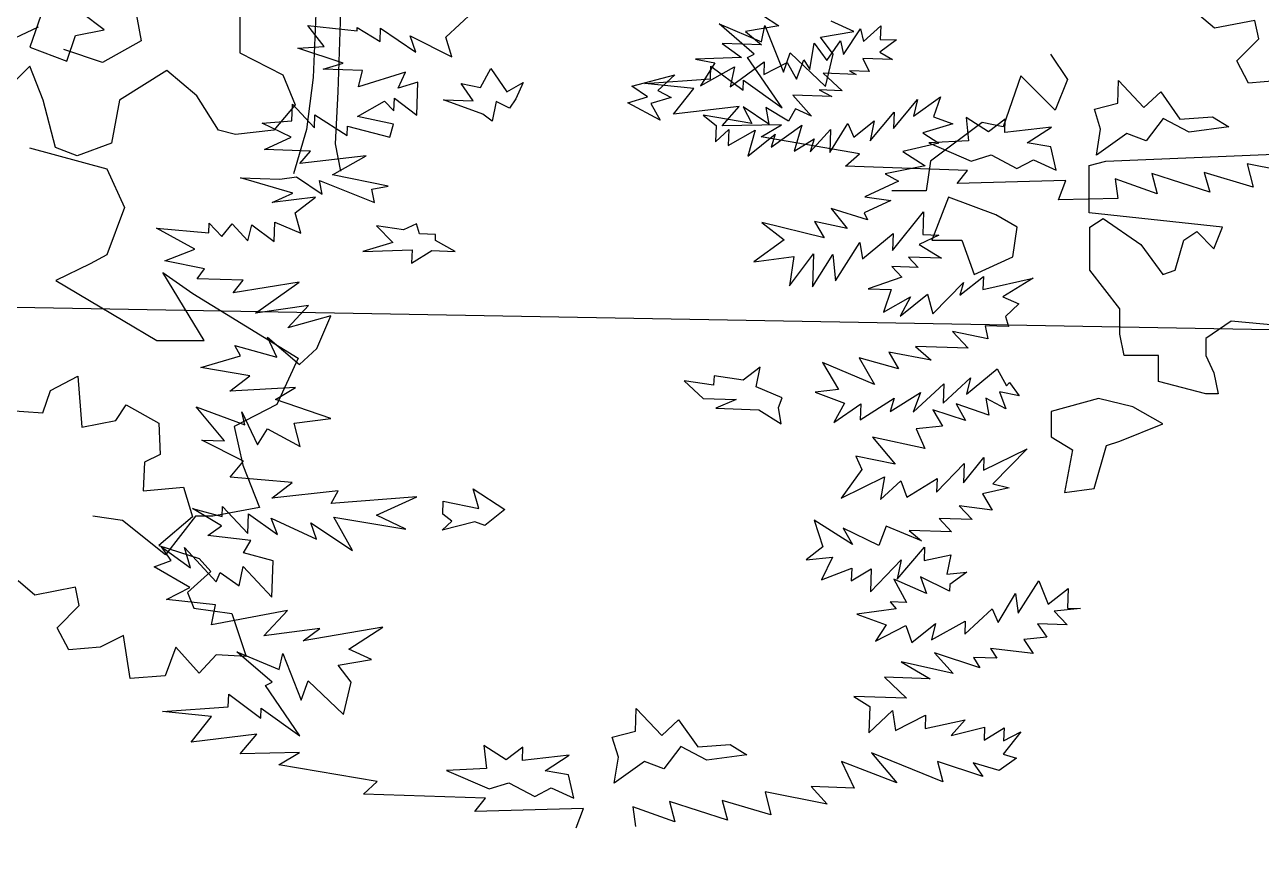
# Model space of a CAD drawing. Header units: inches. Extents: x -11 to 128, y 7 to 56.
# Drawn here: x 35.0199 to 35.4691, y 21.944 to 22.2492 of the extents above; entities that cross this region are included whole.
import ezdxf

# ---------------------------------------------------------------- set-up
doc = ezdxf.new("R2010")
doc.units = ezdxf.units.IN
doc.header["$MEASUREMENT"] = 0
doc.layers.add('CAY', color=94, linetype='Continuous')
doc.layers.add('CAY-3', color=61, linetype='Continuous')
picture_1 = doc.add_image_def('image1.jpg', size_in_pixel=(1680, 1093))

# ---------------------------------------------------------------- blocks, each defined once
blk = doc.blocks.new('A$C76451831')
at = {"layer": 'CAY'}
for p, q in [((5037.8, 675), (5044.9, 637.2)), ((5291.5, 640.2), (5313.5, 660.7)), ((5547.7, 658), (5561, 649.3)), ((4917.8, 627.7), (4961.8, 648.6)), ((5179.9, 649.5), (5219.6, 645.4)), ((5192.9, 632.7), (5179.9, 649.5)), ((5219.6, 645.4), (5219.7, 648.1)), ((5219.7, 648.1), (5238.4, 636.6)), ((5238.4, 636.6), (5238.7, 647.4)), ((5238.7, 647.4), (5267.1, 627.9)), ((5262.5, 641.2), (5296.4, 624.1)), ((5267.1, 627.9), (5262.5, 641.2)), ((5561, 649.3), (5534.1, 644.8)), ((5534.1, 644.8), (5546.9, 634)), ((5613.2, 626.2), (5627.1, 647)), ((5627.1, 647), (5629.4, 636.5)), ((5629.4, 636.5), (5643.5, 649.2)), ((5643.5, 649.2), (5643.1, 638.3)), ((5044.9, 637.2), (5013.6, 619.5)), ((5171.6, 631.2), (5192.9, 632.7)), ((5208.3, 619), (5171.6, 631.2)), ((5296.4, 624.1), (5291.5, 640.2)), ((5515.2, 635.1), (5530.7, 623.7)), ((5546.9, 634), (5515.2, 635.1)), ((5586.1, 614), (5589.5, 635.2)), ((5589.5, 635.2), (5599.9, 621.2)), ((5599.9, 621.2), (5610.9, 637.2)), ((5610.9, 637.2), (5613.2, 626.2)), ((5656.2, 637.9), (5642.7, 627.9)), ((5643.1, 638.3), (5656.2, 637.9)), ((5013.6, 619.5), (4982.4, 630.1)), ((5530.7, 623.7), (5493.4, 622.2)), ((5493.4, 622.2), (5509.2, 619.4)), ((5575.4, 606.2), (5581.3, 621.9)), ((5581.3, 621.9), (5586.1, 614)), ((5629, 622.9), (5634, 612.3)), ((5652.9, 622.1), (5629, 622.9)), ((5642.7, 627.9), (5652.9, 622.1)), ((5192.3, 614.2), (5208.3, 619)), ((5224, 613.1), (5192.3, 614.2)), ((5220.8, 600), (5224, 613.1)), ((5258.8, 611.8), (5220.8, 600)), ((5252.9, 598.9), (5258.8, 611.8)), ((5509.2, 619.4), (5497.7, 600.8)), ((5497.7, 600.8), (5525, 616.1)), ((5521.7, 599.9), (5549.1, 620.3)), ((5525, 616.1), (5521.7, 599.9)), ((5549.1, 620.3), (5548.8, 609.9)), ((5548.8, 609.9), (5567.7, 619.6)), ((5567.7, 619.6), (5575.4, 606.2)), ((5596.8, 610.9), (5612.2, 596.8)), ((5623.5, 610), (5596.8, 610.9)), ((5618.2, 612.9), (5623.5, 610)), ((5634, 612.3), (5618.2, 612.9)), ((5268.9, 603.8), (5252.9, 598.9)), ((5268, 577.1), (5268.9, 603.8)), ((5249.5, 580.4), (5249.9, 590.8)), ((5249.9, 590.8), (5268, 577.1)), ((5603.9, 592.1), (5572.2, 593.2)), ((5572.2, 593.2), (5587.5, 576.3)), ((5612.2, 596.8), (5593.6, 597.4)), ((5593.6, 597.4), (5603.9, 592.1)), ((5669.9, 576.2), (5691.8, 591.7)), ((5691.8, 591.7), (5686.2, 575.6)), ((5166.8, 572.4), (5167.3, 586)), ((5167.3, 586), (5185.2, 566.8)), ((5219.9, 576), (5241.7, 588.4)), ((5241.7, 588.4), (5249.5, 580.4)), ((5552.8, 569.8), (5532, 583.7)), ((5532, 583.7), (5539.2, 570.3)), ((5568.7, 572), (5550.5, 583.1)), ((5550.5, 583.1), (5552.8, 569.8)), ((5574.5, 582.2), (5568.7, 572)), ((5587.5, 576.3), (5574.5, 582.2)), ((5653.7, 566.3), (5673.1, 589.7)), ((5673.1, 589.7), (5669.9, 576.2)), ((5142.7, 570.6), (5166.8, 572.4)), ((5166.3, 559.3), (5142.7, 570.6)), ((5185.2, 566.8), (5185.5, 577.2)), ((5185.5, 577.2), (5211.7, 560.4)), ((5249.2, 569.6), (5219.9, 576)), ((5499.6, 577.1), (5510.2, 568.6)), ((5539.2, 570.3), (5499.6, 577.1)), ((5621.8, 559.3), (5638.1, 572.3)), ((5634.8, 556.1), (5654.2, 579.4)), ((5638.1, 572.3), (5634.8, 556.1)), ((5654.2, 579.4), (5653.7, 566.3)), ((5686.2, 575.6), (5701.9, 570.1)), ((5211.7, 560.4), (5212, 568.1)), ((5212, 568.1), (5246.1, 559.2)), ((5246.1, 559.2), (5249.2, 569.6)), ((5510.2, 568.6), (5509.7, 555.5)), ((5509.7, 555.5), (5520.5, 565.5)), ((5520.5, 565.5), (5520, 552.4)), ((5520, 552.4), (5541.7, 564.8)), ((5541.7, 564.8), (5536, 543.7)), ((5536, 543.7), (5557.9, 561.5)), ((5554.9, 551.2), (5579.5, 568.9)), ((5557.9, 561.5), (5554.9, 551.2)), ((5579.5, 568.9), (5573.3, 547.8)), ((5586.4, 547.4), (5602.9, 565.4)), ((5602.3, 546.8), (5616.7, 570.3)), ((5602.9, 565.4), (5602.3, 546.8)), ((5616.7, 570.3), (5621.8, 559.3)), ((5701.9, 570.1), (5677.6, 562.8)), ((5677.6, 562.8), (5690.5, 554.2)), ((5144.7, 549.2), (5166.3, 559.3)), ((5573.3, 547.8), (5589.5, 557.7)), ((5589.5, 557.7), (5586.4, 547.4)), ((5690.5, 554.2), (5661.2, 547.5)), ((5181.8, 547.9), (5144.7, 549.2)), ((5173.3, 537.8), (5181.8, 547.9)), ((5227, 544), (5173.3, 537.8)), ((5199.7, 528.7), (5227, 544)), ((5661.2, 547.5), (5679.4, 536)), ((5679.4, 536), (5647, 529.4)), ((5683.6, 539.8), (5680.1, 515.6)), ((5125.3, 526.3), (5157, 525.2)), ((5167.5, 513.9), (5125.3, 526.3)), ((5157, 525.2), (5170.6, 527)), ((5170.6, 527), (5191.5, 513.1)), ((5189.1, 524.1), (5233.8, 506.2)), ((5191.5, 513.1), (5189.1, 524.1)), ((5244.7, 519.4), (5199.7, 528.7)), ((5657.7, 523.6), (5630.5, 510.9)), ((5647, 529.4), (5657.7, 523.6)), ((5150.9, 506.4), (5167.5, 513.9)), ((5185.9, 510.6), (5150.9, 506.4)), ((5169.6, 498), (5185.9, 510.6)), ((5231.5, 517.1), (5244.7, 519.4)), ((5233.8, 506.2), (5231.5, 517.1)), ((5630.5, 510.9), (5651.7, 507.9)), ((5680.1, 515.6), (5652.4, 515.6)), ((5632.6, 492.3), (5603.4, 501.4)), ((5603.4, 501.4), (5616.4, 485.1)), ((5651.7, 507.9), (5630, 497.8)), ((5152.5, 474.6), (5153.1, 490.4)), ((5153.1, 490.4), (5174, 481.5)), ((5174, 481.5), (5169.6, 498)), ((5589.9, 491), (5597.6, 477.6)), ((5616.4, 485.1), (5589.9, 491)), ((5630, 497.8), (5632.6, 492.3)), ((5653, 467.5), (5678.1, 498.8)), ((5678.1, 498.8), (5677.5, 480.3)), ((5057.3, 485.6), (5099.7, 481.8)), ((5088.4, 468.6), (5057.3, 485.6)), ((5099.7, 481.8), (5100, 489.5)), ((5100, 489.5), (5110.1, 478.8)), ((5110.1, 478.8), (5118.6, 488.9)), ((5118.6, 488.9), (5131.2, 475.3)), ((5131.2, 475.3), (5134.4, 488.3)), ((5134.4, 488.3), (5152.5, 474.6)), ((5597.6, 477.6), (5547.3, 490.2)), ((5547.3, 490.2), (5565.4, 476)), ((5628.7, 460.7), (5653.5, 481.1)), ((5653.5, 481.1), (5653, 467.5)), ((5565.4, 476), (5540.7, 458.3)), ((5606.8, 442.8), (5626.5, 473.9)), ((5626.5, 473.9), (5628.7, 460.7)), ((5690.6, 479.8), (5674.5, 472.2)), ((5674.5, 472.2), (5692.6, 461.1)), ((5677.5, 480.3), (5690.6, 479.8)), ((5064.1, 459.1), (5088.4, 468.6)), ((5540.7, 458.3), (5573.1, 462.6)), ((5569.5, 438.7), (5589, 464.8)), ((5573.1, 462.6), (5569.5, 438.7)), ((5589, 464.8), (5588.1, 438)), ((5588.1, 438), (5604.8, 464.2)), ((5604.8, 464.2), (5606.8, 442.8)), ((5665.9, 462.1), (5673.8, 453.6)), ((5692.6, 461.1), (5665.9, 462.1)), ((5096, 452.5), (5064.1, 459.1)), ((5090.3, 444.6), (5096, 452.5)), ((5652.5, 454.4), (5660.4, 445.9)), ((5673.8, 453.6), (5652.5, 454.4)), ((5062.5, 449.6), (5086.7, 432.5)), ((5127.4, 443.3), (5090.3, 444.6)), ((5119.3, 433.1), (5127.4, 443.3)), ((5172.7, 441.7), (5119.3, 433.1)), ((5137.3, 416.6), (5172.7, 441.7)), ((5660.4, 445.9), (5633.3, 436.5)), ((5685.6, 416.1), (5710.5, 441.5)), ((5707.5, 431.2), (5726.6, 446.4)), ((5710.5, 441.5), (5707.5, 431.2)), ((5726.6, 446.4), (5726.2, 435.9)), ((5726.2, 435.9), (5766.8, 445)), ((5766.8, 445), (5742.3, 429.9)), ((5633.3, 436.5), (5651.9, 435.8)), ((5651.9, 435.8), (5645.8, 417.4)), ((5659.3, 414.3), (5681.2, 432.1)), ((5681.2, 432.1), (5685.6, 416.1)), ((5180.2, 422.8), (5137.3, 416.6)), ((5163.7, 404.8), (5180.2, 422.8)), ((5645.8, 417.4), (5667.5, 429.8)), ((5667.5, 429.8), (5659.3, 414.3)), ((5742.3, 429.9), (5755.2, 424.1)), ((5755.2, 424.1), (5744.5, 414)), ((5198.4, 414.5), (5163.7, 404.8)), ((5187.1, 388.1), (5198.4, 414.5)), ((5744.5, 414), (5746.9, 405.8)), ((5701.4, 401.9), (5714.1, 388.3)), ((5730.2, 395.9), (5701.4, 401.9)), ((5746.9, 405.8), (5727.9, 406.4)), ((5727.9, 406.4), (5730.2, 395.9)), ((5120.6, 390.5), (5154.7, 381.1)), ((5125.3, 382.1), (5120.6, 390.5)), ((5154.7, 381.1), (5147.1, 397.2)), ((5147.1, 397.2), (5173, 375)), ((5093.2, 372.8), (5125.3, 382.1)), ((5171.9, 380.3), (5154.8, 342.6)), ((5173, 375), (5187.1, 388.1)), ((5625.9, 380.5), (5638.3, 358.8)), ((5657.8, 371.7), (5625.9, 380.5)), ((5650.1, 385.1), (5657.8, 371.7)), ((5684.3, 378.5), (5650.1, 385.1)), ((5714.1, 388.3), (5671.6, 389.8)), ((5671.6, 389.8), (5684.3, 378.5)), ((5132.9, 366), (5093.2, 372.8)), ((5596.3, 376.6), (5609.2, 354.8)), ((5638.3, 358.8), (5596.3, 376.6)), ((5712.8, 351.2), (5737.6, 371.6)), ((5737.6, 371.6), (5745.2, 357.8)), ((5116.6, 353.4), (5132.9, 366)), ((5694, 343.7), (5716, 364.2)), ((5716, 364.2), (5712.8, 351.2)), ((5745.2, 357.8), (5747.6, 360.4)), ((5747.6, 360.4), (5755.4, 349.7)), ((5169.7, 356.6), (5116.6, 353.4)), ((5153.5, 346.7), (5169.7, 356.6)), ((5609.2, 354.8), (5590.5, 352.7)), ((5590.5, 352.7), (5614.2, 343.7)), ((5651.2, 337), (5675.7, 352.5)), ((5669.7, 336.4), (5694.5, 359.5)), ((5675.7, 352.5), (5669.7, 336.4)), ((5694.5, 359.5), (5694, 343.7)), ((5755.4, 349.7), (5739.6, 353)), ((5739.6, 353), (5744.6, 339.2)), ((5112.4, 313.2), (5089.4, 340.8)), ((5089.4, 340.8), (5128.7, 326.2)), ((5154.8, 342.6), (5120.1, 324.9)), ((5198.3, 331.5), (5153.5, 346.7)), ((5614.2, 343.7), (5605.5, 328.2)), ((5605.5, 328.2), (5627.4, 343.3)), ((5626.9, 330.2), (5654.2, 347.8)), ((5627.4, 343.3), (5626.9, 330.2)), ((5654.2, 347.8), (5651.2, 337)), ((5730.8, 334.2), (5704.4, 343.3)), ((5704.4, 343.3), (5712.1, 329.9)), ((5744.6, 339.2), (5728.6, 347.9)), ((5728.6, 347.9), (5730.8, 334.2)), ((5126.4, 336.8), (5139.1, 310)), ((5128.7, 326.2), (5126.4, 336.8)), ((5168.7, 327.6), (5198.3, 331.5)), ((5712.1, 329.9), (5685.6, 338.5)), ((5685.6, 338.5), (5693.3, 325.1)), ((5120.1, 324.9), (5127.1, 293.6)), ((5139.1, 310), (5147.2, 322.9)), ((5147.2, 322.9), (5173.5, 308.8)), ((5173.5, 308.8), (5168.7, 327.6)), ((5693.3, 325.1), (5672, 323.1)), ((5672, 323.1), (5679.1, 307)), ((5093.9, 313.9), (5112.4, 313.2)), ((5127.7, 296.8), (5093.9, 313.9)), ((5636.8, 316.2), (5655.1, 294.3)), ((5679.1, 307), (5636.8, 316.2)), ((5623.2, 300.8), (5628.2, 290.2)), ((5655.1, 294.3), (5623.2, 300.8)), ((5726.5, 289.5), (5762, 306.9)), ((5762, 306.9), (5734.3, 278.4)), ((5116.8, 284), (5127.7, 296.8)), ((5127.1, 293.6), (5140.7, 259.4)), ((5688.7, 271.8), (5710.9, 295)), ((5710.3, 279.2), (5726.9, 299.9)), ((5710.9, 295), (5710.3, 279.2)), ((5726.9, 299.9), (5726.5, 289.5)), ((5167, 279.6), (5116.8, 284)), ((5628.2, 290.2), (5611.5, 266.8)), ((5611.5, 266.8), (5646.6, 284.1)), ((5646.6, 284.1), (5643.2, 265.7)), ((5643.2, 265.7), (5659.6, 281)), ((5659.6, 281), (5664.6, 267.6)), ((5664.6, 267.6), (5689.1, 282.7)), ((5689.1, 282.7), (5688.7, 271.8)), ((5150.7, 267), (5167, 279.6)), ((5204.4, 272.8), (5150.7, 267)), ((5198.6, 262.6), (5204.4, 272.8)), ((5747.3, 275.2), (5725.9, 270.5)), ((5725.9, 270.5), (5733.6, 257.1)), ((5734.3, 278.4), (5747.3, 275.2)), ((5110.3, 252.1), (5110.6, 260.2)), ((5110.6, 260.2), (5131.1, 238.2)), ((5268.1, 267.9), (5198.6, 262.6)), ((5235.4, 253.2), (5268.1, 267.9)), ((5733.6, 257.1), (5706.9, 260.7)), ((5706.9, 260.7), (5717.4, 249.5)), ((5029.8, 248.8), (5005.7, 252.3)), ((5088.8, 252.3), (5064.6, 221)), ((5110, 244.4), (5086.5, 258.4)), ((5086.5, 258.4), (5110.3, 252.1)), ((5103, 252.3), (5088.8, 252.3)), ((5140.7, 259.4), (5103, 252.3)), ((5131.1, 238.2), (5131.7, 254.1)), ((5131.7, 254.1), (5155.1, 237.4)), ((5155.1, 237.4), (5150.1, 250.7)), ((5150.1, 250.7), (5186.7, 233.6)), ((5200.9, 251.6), (5259, 241.9)), ((5215.8, 224.4), (5200.9, 251.6)), ((5259, 241.9), (5235.4, 253.2)), ((5717.4, 249.5), (5690.7, 250.4)), ((5690.7, 250.4), (5700.8, 239.6)), ((5064.6, 221), (5029.8, 248.8)), ((5098.9, 236.6), (5110, 244.4)), ((5186.7, 233.6), (5182.2, 246.9)), ((5182.2, 246.9), (5215.8, 224.4)), ((5620.7, 229.3), (5589.6, 249)), ((5589.6, 249), (5596.6, 227.4)), ((5641.9, 228.5), (5613, 242.7)), ((5613, 242.7), (5620.7, 229.3)), ((5647.9, 244.2), (5641.9, 228.5)), ((5676.5, 232.3), (5647.9, 244.2)), ((5700.8, 239.6), (5666.4, 240.8)), ((5666.4, 240.8), (5676.5, 232.3)), ((5133.6, 232.7), (5098.9, 236.6)), ((5127.8, 222.5), (5133.6, 232.7)), ((5069.2, 216.4), (5061.4, 227.5)), ((5061.4, 227.5), (5084.8, 210.4)), ((5080, 226.9), (5105.7, 199.2)), ((5084.8, 210.4), (5080, 226.9)), ((5151.6, 216.2), (5127.8, 222.5)), ((5596.6, 227.4), (5583.1, 217)), ((5656.8, 201.3), (5679, 227.2)), ((5679, 227.2), (5678.7, 216.4)), ((5678.7, 216.4), (5700.1, 221.1)), ((5700.1, 221.1), (5696.9, 205.3)), ((5055.4, 211.4), (5069.2, 216.4)), ((5084.3, 194.5), (5055.4, 211.4)), ((5124.2, 195.8), (5127.5, 211.6)), ((5127.5, 211.6), (5150.6, 186.8)), ((5150.6, 186.8), (5151.6, 216.2)), ((5583.1, 217), (5604.4, 219)), ((5604.4, 219), (5595.6, 200.7)), ((5595.6, 200.7), (5620, 210.3)), ((5620, 210.3), (5619.6, 199.9)), ((5635.2, 191.1), (5660.1, 217)), ((5660.1, 217), (5656.8, 201.3)), ((5105.7, 199.2), (5108.7, 206.8)), ((5108.7, 206.8), (5124.2, 195.8)), ((5619.6, 199.9), (5635.8, 209.7)), ((5635.8, 209.7), (5635.2, 191.1)), ((5654.1, 201.4), (5664.3, 182.4)), ((5680.4, 189.6), (5654.1, 201.4)), ((5699.1, 191.6), (5675.5, 203.3)), ((5675.5, 203.3), (5680.4, 189.6)), ((5696.9, 205.3), (5713.2, 207)), ((5713.2, 207), (5699.3, 197.1)), ((5065.3, 184.8), (5084.3, 194.5)), ((5699.3, 197.1), (5699.1, 191.6)), ((5754.7, 173.8), (5771.4, 200)), ((5771.4, 200), (5778.9, 181.1)), ((5778.9, 181.1), (5795.2, 193.7)), ((5795.2, 193.7), (5794.7, 177.9)), ((5105.1, 180.6), (5065.3, 184.8)), ((5101.8, 164.4), (5105.1, 180.6)), ((5651.2, 182.9), (5656, 177.3)), ((5664.3, 182.4), (5651.2, 182.9)), ((5738.5, 166.2), (5752.5, 189.8)), ((5752.5, 189.8), (5754.7, 173.8)), ((5163.4, 175.9), (5101.8, 164.4)), ((5144.1, 155.3), (5163.4, 175.9)), ((5656, 177.3), (5624.1, 172.9)), ((5624.1, 172.9), (5647.8, 164.4)), ((5711.5, 156.8), (5733.5, 177.3)), ((5733.5, 177.3), (5738.5, 166.2)), ((5805.1, 177.5), (5783.7, 175.5)), ((5783.7, 175.5), (5794.2, 164.3)), ((5794.7, 177.9), (5805.1, 177.5)), ((5189.6, 161.4), (5144.1, 155.3)), ((5240.4, 162.3), (5176.1, 151.4)), ((5176.1, 151.4), (5189.6, 161.4)), ((5213, 144.7), (5240.4, 162.3)), ((5647.8, 164.4), (5639.2, 151.1)), ((5639.2, 151.1), (5663.7, 163.9)), ((5663.7, 163.9), (5668.6, 150.1)), ((5668.6, 150.1), (5687.7, 165.3)), ((5684.6, 152.2), (5711.8, 167.2)), ((5687.7, 165.3), (5684.6, 152.2)), ((5711.8, 167.2), (5711.5, 156.8)), ((5794.2, 164.3), (5770.2, 165.1)), ((5770.2, 165.1), (5778, 154.4)), ((5778, 154.4), (5759.3, 152.4)), ((5759.3, 152.4), (5766.7, 141.2)), ((5150.9, 117.8), (5122.3, 142.4)), ((5122.3, 142.4), (5156.7, 128.1)), ((5156.7, 128.1), (5159.4, 141.1)), ((5159.4, 141.1), (5174.4, 103.4)), ((5231.3, 136.3), (5213, 144.7)), ((5723.7, 129.6), (5686.9, 141.7)), ((5686.9, 141.7), (5702.2, 124.9)), ((5766.7, 141.2), (5732.4, 145.1)), ((5732.4, 145.1), (5737.5, 137.3)), ((5204.4, 131.8), (5231.3, 136.3)), ((5214.8, 117.9), (5204.4, 131.8)), ((5702.2, 124.9), (5659.9, 134.5)), ((5659.9, 134.5), (5683.5, 120.6)), ((5737.5, 137.3), (5718.5, 137.9)), ((5718.5, 137.9), (5723.7, 129.6)), ((5646.4, 121.9), (5664.3, 104.9)), ((5683.5, 120.6), (5646.4, 121.9)), ((5145.4, 115.3), (5150.9, 117.8)), ((5173.4, 74.4), (5145.4, 115.3)), ((5174.4, 103.4), (5180, 119.1)), ((5180, 119.1), (5208.5, 91.8)), ((5208.5, 91.8), (5214.8, 117.9)), ((5115.3, 97.8), (5115.7, 108.2)), ((5115.7, 108.2), (5141.7, 88.7)), ((5621.8, 106.4), (5634.7, 98.2)), ((5664.3, 104.9), (5621.8, 106.4)), ((5062.2, 94.2), (5115.3, 97.8)), ((5101.9, 90.1), (5062.2, 94.2)), ((5085.3, 69.4), (5101.9, 90.1)), ((5141.7, 88.7), (5142, 96.8)), ((5142, 96.8), (5173.4, 74.4)), ((5634.7, 98.2), (5633.9, 77)), ((5633.9, 77), (5653.1, 94.9)), ((5653.1, 94.9), (5655.3, 78.9)), ((5655.3, 78.9), (5679.7, 91.2)), ((5679.7, 91.2), (5679.3, 80.4)), ((5679.3, 80.4), (5711.8, 87.4)), ((5711.8, 87.4), (5700.4, 74.6)), ((5700.4, 74.6), (5727.4, 81.4)), ((5727.4, 81.4), (5727.1, 71)), ((5727.1, 71), (5743.3, 80.8)), ((5743.3, 80.8), (5742.9, 70.4)), ((5138.6, 75.7), (5085.3, 69.4)), ((5124.9, 59.8), (5138.6, 75.7)), ((5756.7, 77.6), (5742.5, 59.6)), ((5742.9, 70.4), (5756.7, 77.6)), ((5172.9, 60.9), (5124.9, 59.8)), ((5156.3, 51), (5172.9, 60.9)), ((5693.7, 37.2), (5636.1, 60.6)), ((5636.1, 60.6), (5656.5, 36.3)), ((5236, 37.4), (5156.3, 51)), ((5656.5, 36.3), (5611.8, 53.7)), ((5611.8, 53.7), (5621.9, 32)), ((5726, 41.5), (5689.3, 53.7)), ((5689.3, 53.7), (5693.7, 37.2)), ((5739.3, 46.5), (5718.3, 52.7)), ((5718.3, 52.7), (5726, 41.5)), ((5753.3, 56.5), (5739.3, 46.5)), ((5742.5, 59.6), (5753.3, 56.5)), ((5224.8, 27.3), (5236, 37.4)), ((5621.9, 32), (5587.1, 33.3)), ((5587.1, 33.3), (5600.2, 19.2)), ((5323.5, 23.9), (5224.8, 27.3)), ((5314.9, 13.3), (5323.5, 23.9)), ((5472.5, 21.4), (5476.9, 4.9)), ((5519.5, 6.1), (5472.5, 21.4)), ((5515.1, 22.2), (5519.5, 6.1)), ((5554.6, 10.4), (5515.1, 22.2)), ((5600.2, 19.2), (5549.8, 29.1)), ((5549.8, 29.1), (5554.6, 10.4)), ((5402.9, 15.7), (5314.9, 13.3)), ((5396.9, 0), (5402.9, 15.7)), ((5476.9, 4.9), (5442.9, 17)), ((5442.9, 17), (5445, 1))]:
    blk.add_line(p, q, dxfattribs=at)
for points in [[(1643.3, 140), (1592.9, 149.9), (1597.7, 131.1), (1558.2, 142.9), (1562.6, 126.9), (1515.6, 142.2), (1520, 125.7), (1486, 137.8), (1488.1, 121.8), (1440.1, 120.8), (1446.1, 136.4), (1358.1, 134.1), (1366.6, 144.6), (1267.9, 148.1), (1279.1, 158.1), (1199.4, 171.8), (1216.1, 181.6), (1168, 180.6), (1181.7, 196.4), (1128.5, 190.1), (1145, 210.9), (1105.3, 215), (1158.5, 218.6), (1158.8, 229), (1184.9, 209.5), (1185.2, 217.6), (1216.5, 195.2), (1188.5, 236.1), (1194, 238.6), (1165.5, 263.2), (1199.8, 248.8), (1202.6, 261.9), (1217.6, 224.2), (1223.1, 239.9), (1251.6, 212.6), (1257.9, 238.7), (1247.6, 252.6), (1274.4, 257.1), (1256.2, 265.5)], [(774.7, 655.4), (791.5, 634.3), (850.6, 524.6), (847.4, 444.5), (842.2, 343.2), (836.9, 219.8), (831.6, 177.6), (821.1, 141.8)], [(888.6, 656.4), (872.7, 530.9), (866.4, 466.6), (861.1, 337.9), (856.9, 208.2), (854.8, 166), (859, 143.9)]]:
    blk.add_lwpolyline(points, dxfattribs=at)
for points in [[(4975.5, 671.4), (4963.7, 657.6), (4954.7, 632), (4984.6, 620.6), (4991.7, 641.5), (5014.8, 646.2), (4996.4, 660)], [(5321.5, 577.9), (5289.7, 589.5), (5313.7, 588.6), (5303.8, 602.6), (5319.5, 599.3), (5327.8, 614.9), (5340.7, 595.8), (5354.1, 603.5), (5348.2, 590.1), (5343, 582.6), (5332.3, 588), (5329, 572.2)], [(5441.9, 600.5), (5476.7, 609.7), (5463.1, 597), (5473.8, 591.2), (5457.3, 586.3), (5465, 572.9), (5438.7, 587), (5454.8, 591.9)], [(5270.1, 480.9), (5267.7, 489.1), (5257.1, 484.1), (5235.4, 487.5), (5248.5, 473.9), (5224.3, 466.6), (5264.2, 467.9), (5263.8, 457.1), (5280, 467.4), (5299.1, 466.7), (5283, 475.4), (5283.2, 480.4)], [(5560.6, 340.2), (5563.6, 348.2), (5542.6, 357.1), (5545.9, 372.9), (5532, 362.5), (5508.5, 366), (5508.2, 358.3), (5484.4, 361.9), (5499.7, 347.7), (5526.4, 346.8), (5509.9, 339.7), (5544.7, 338.5), (5562.9, 327)], [(5288.9, 254), (5289.3, 264.4), (5318.1, 258.4), (5313.6, 274.5), (5339.3, 257.7), (5323, 244.7), (5315, 247.7), (5288.4, 240.9), (5296.4, 248.3)], [(1474.2, 178.1), (1469.4, 194.1), (1488.1, 198.9), (1488.8, 217.4), (1509.3, 195.4), (1522.9, 208.1), (1538.4, 186.2), (1564.8, 188), (1578.1, 179.9), (1545.8, 175.6), (1524.8, 186.7), (1511.1, 168.6), (1495.4, 174.6), (1470.8, 156.9)], [(1438.2, 144.9), (1433.9, 163.6), (1414.9, 167), (1434.4, 179.5), (1396.7, 175.3), (1397, 186.2), (1383.5, 175.8), (1365.4, 187.3), (1367.4, 168.6), (1335.2, 167), (1369.6, 152.2), (1385.6, 157.1), (1406.5, 146), (1419.9, 153.2)], [(5431.1, 57.3), (5426.2, 73.3), (5445, 78.1), (5445.6, 96.7), (5466.2, 74.6), (5479.7, 87.3), (5495.3, 65.5), (5521.6, 67.3), (5535, 59.1), (5502.6, 54.8), (5481.7, 65.9), (5467.9, 47.8), (5452.3, 53.8), (5427.7, 36.1)], [(5395.1, 24.1), (5390.7, 42.8), (5371.8, 46.2), (5391.3, 58.7), (5353.5, 54.6), (5353.9, 65.4), (5340.4, 55), (5322.2, 66.5), (5324.3, 47.9), (5292.1, 46.3), (5326.4, 31.5), (5342.5, 36.4), (5363.4, 25.2), (5376.8, 32.4)]]:
    blk.add_lwpolyline(points, close=True, dxfattribs=at)
at = {"layer": 'CAY-3'}
for p, q in [((5780.9, 626.5), (5794.5, 605.9)), ((5756.9, 608.7), (5742.6, 567.5)), ((5766.8, 598.8), (5756.9, 608.7)), ((5794.5, 605.9), (5784.5, 581.1)), ((5784.5, 581.1), (5766.8, 598.8)), ((5725.5, 571.1), (5683.6, 539.8)), ((5742.6, 567.5), (5725.5, 571.1)), ((4954.6, 550.5), (5017.1, 533.4)), ((5825.7, 539.8), (5961.9, 545.3)), ((5017.1, 533.4), (5031.3, 502.1)), ((5812.2, 536.3), (5825.7, 539.8)), ((5812.2, 497.9), (5812.2, 536.3)), ((5031.3, 502.1), (5017.1, 463.8)), ((5920.1, 486.4), (5812.2, 497.9)), ((5812.8, 486.4), (5823.4, 493.4)), ((5823.4, 493.4), (5854, 472.2)), ((5812.8, 451.6), (5812.8, 486.4)), ((5888.8, 475.7), (5899.4, 482.8)), ((5899.4, 482.8), (5913, 468.7)), ((5913, 468.7), (5920.1, 486.4)), ((5854, 472.2), (5871.7, 448)), ((5881.7, 451.6), (5888.8, 475.7)), ((5017.1, 463.8), (5003.6, 456.7)), ((5003.6, 456.7), (4975.9, 443.1)), ((5836.9, 420.3), (5812.8, 451.6)), ((5871.7, 448), (5881.7, 451.6)), ((4975.9, 443.1), (5057.6, 394.5)), ((5095.9, 394.5), (5062.5, 449.6)), ((5086.7, 432.5), (5171.9, 380.3)), ((5836.9, 399.6), (5836.9, 420.3)), ((5927.1, 410.3), (5906.5, 396.1)), ((5964.9, 406.7), (5927.1, 410.3)), ((5057.6, 394.5), (5095.9, 394.5)), ((5840.5, 382.5), (5836.9, 399.6)), ((5906.5, 396.1), (5906.5, 382.5)), ((5868.2, 382.5), (5840.5, 382.5)), ((5868.2, 361.3), (5868.2, 382.5)), ((5906.5, 382.5), (5913, 368.4)), ((5906.5, 351.3), (5868.2, 361.3)), ((5913, 368.4), (5916.5, 351.3)), ((5916.5, 351.3), (5906.5, 351.3)), ((777.5, 270.4), (777.5, 239.7)), ((777.5, 239.7), (812.3, 222)), ((607.7, 229.1), (583.5, 204.9)), ((618.3, 201.4), (607.7, 229.1)), ((718.5, 225.5), (680.2, 201.4)), ((742.7, 204.9), (718.5, 225.5)), ((812.3, 222), (822.3, 197.8)), ((628.3, 163), (618.3, 201.4)), ((680.2, 201.4), (673.7, 166.6)), ((760.4, 177.2), (742.7, 204.9)), ((822.3, 197.8), (805.2, 177.2)), ((774, 173.6), (760.4, 177.2)), ((805.2, 177.2), (774, 173.6)), ((646, 156.5), (628.3, 163)), ((673.7, 166.6), (646, 156.5))]:
    blk.add_line(p, q, dxfattribs=at)
for points in [[(5966.4, 605.1), (5941.1, 603), (5931.6, 621), (5949.5, 638.9), (5946.3, 653.7), (5913.6, 647.3), (5899.9, 658.9), (5903.1, 677.9), (5881, 679), (5863, 702.2), (5825.1, 694.8), (5826.1, 720.1), (5812.4, 733.8), (5790.2, 731.7), (5792.4, 712.7), (5750.2, 714.8), (5741.7, 686.3), (5719.6, 668.4)], [(4934.6, 338.2), (4965.2, 336), (4971.6, 354), (4993.7, 365.6), (4996.9, 324.4), (5024.3, 329.7), (5032.7, 342.4), (5059.1, 327.6), (5060.2, 302.3), (5047.5, 296), (5046.4, 272.8), (5079.1, 275.9), (5086.5, 251.7), (5059.1, 228.5), (5091.8, 217.9), (5101.3, 207.4), (5082.3, 190.5), (5087.6, 177.8), (5118.2, 173.6), (5129.8, 138.8), (5105.5, 139.9), (5091.8, 125.1), (5072.8, 146.2), (5064.4, 123), (5035.9, 120.9), (5030.6, 155.7), (5011.6, 146.2), (4986.3, 144.1), (4976.8, 162), (4994.8, 179.9), (4991.6, 194.7), (4958.9, 188.4), (4945.2, 200)]]:
    blk.add_lwpolyline(points, dxfattribs=at)
for points in [[(5736.7, 496.4), (5698.4, 510.5), (5684.8, 475.7), (5709, 475.7), (5719, 448), (5750.3, 462.2), (5753.8, 486.4)], [(5847.5, 340.7), (5819.8, 347.7), (5781.5, 337.1), (5781.5, 316.5), (5798.6, 305.9), (5792.1, 271.6), (5816.3, 274.6), (5826.3, 309.4), (5836.9, 312.9), (5871.7, 327.1)]]:
    blk.add_lwpolyline(points, close=True, dxfattribs=at)

msp = doc.modelspace()

# ---------------------------------------------------------------- linework, layer by layer
msp.add_line((11.80074, 22.55984), (70.25366, 21.51914))

# ---------------------------------------------------------------- block references
at = {"layer": 'CAY', "xscale": 0.0004489089019145984, "yscale": 0.0004489089019145984, "zscale": 0.0004489089019145984}
for p in [(34.74897, 22.13133), (32.7975, 21.9573)]:
    msp.add_blockref('A$C76451831', p, dxfattribs=at)

# ---------------------------------------------------------------- pictures from other files: only their frames are drawn
image = msp.add_image(picture_1, insert=(12.49661, 7.37723), size_in_units=(74.4025, 48.40591))
image.dxf.flags = 6

doc.saveas('drawing.dxf')
